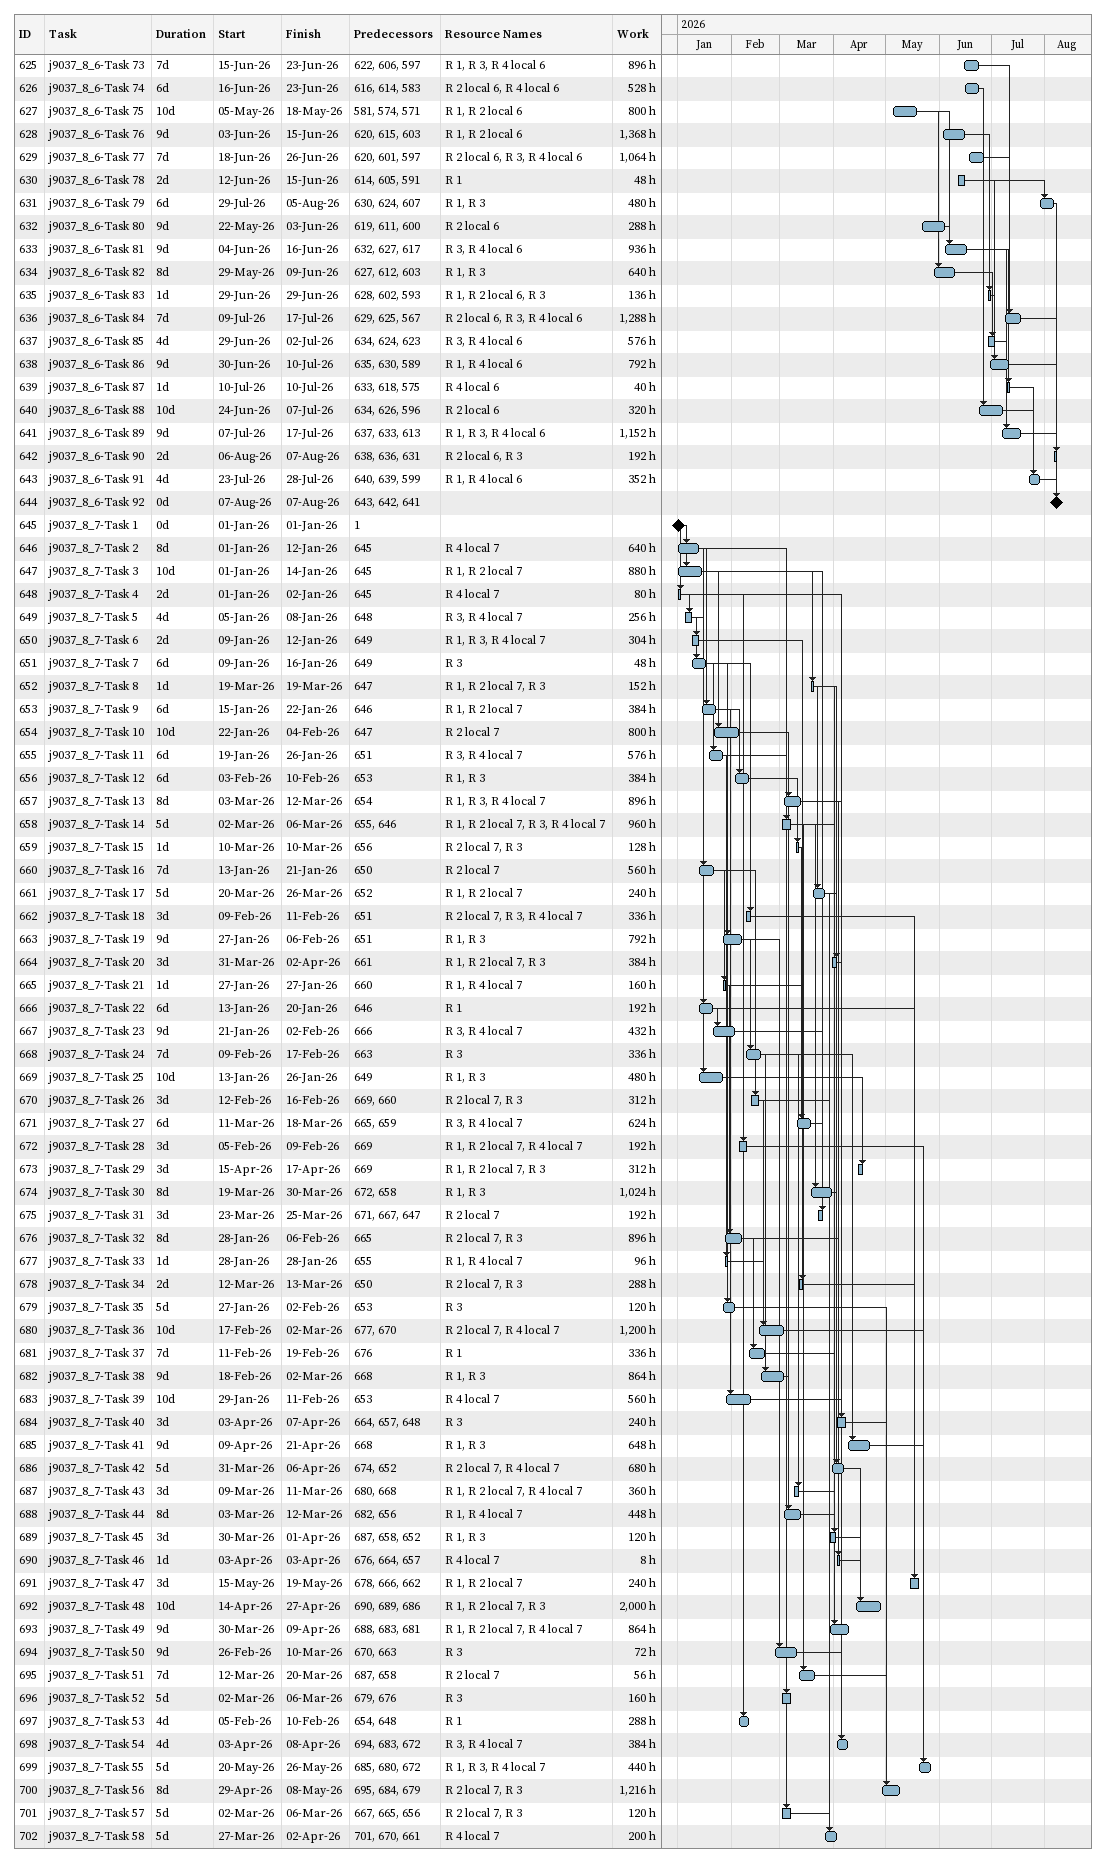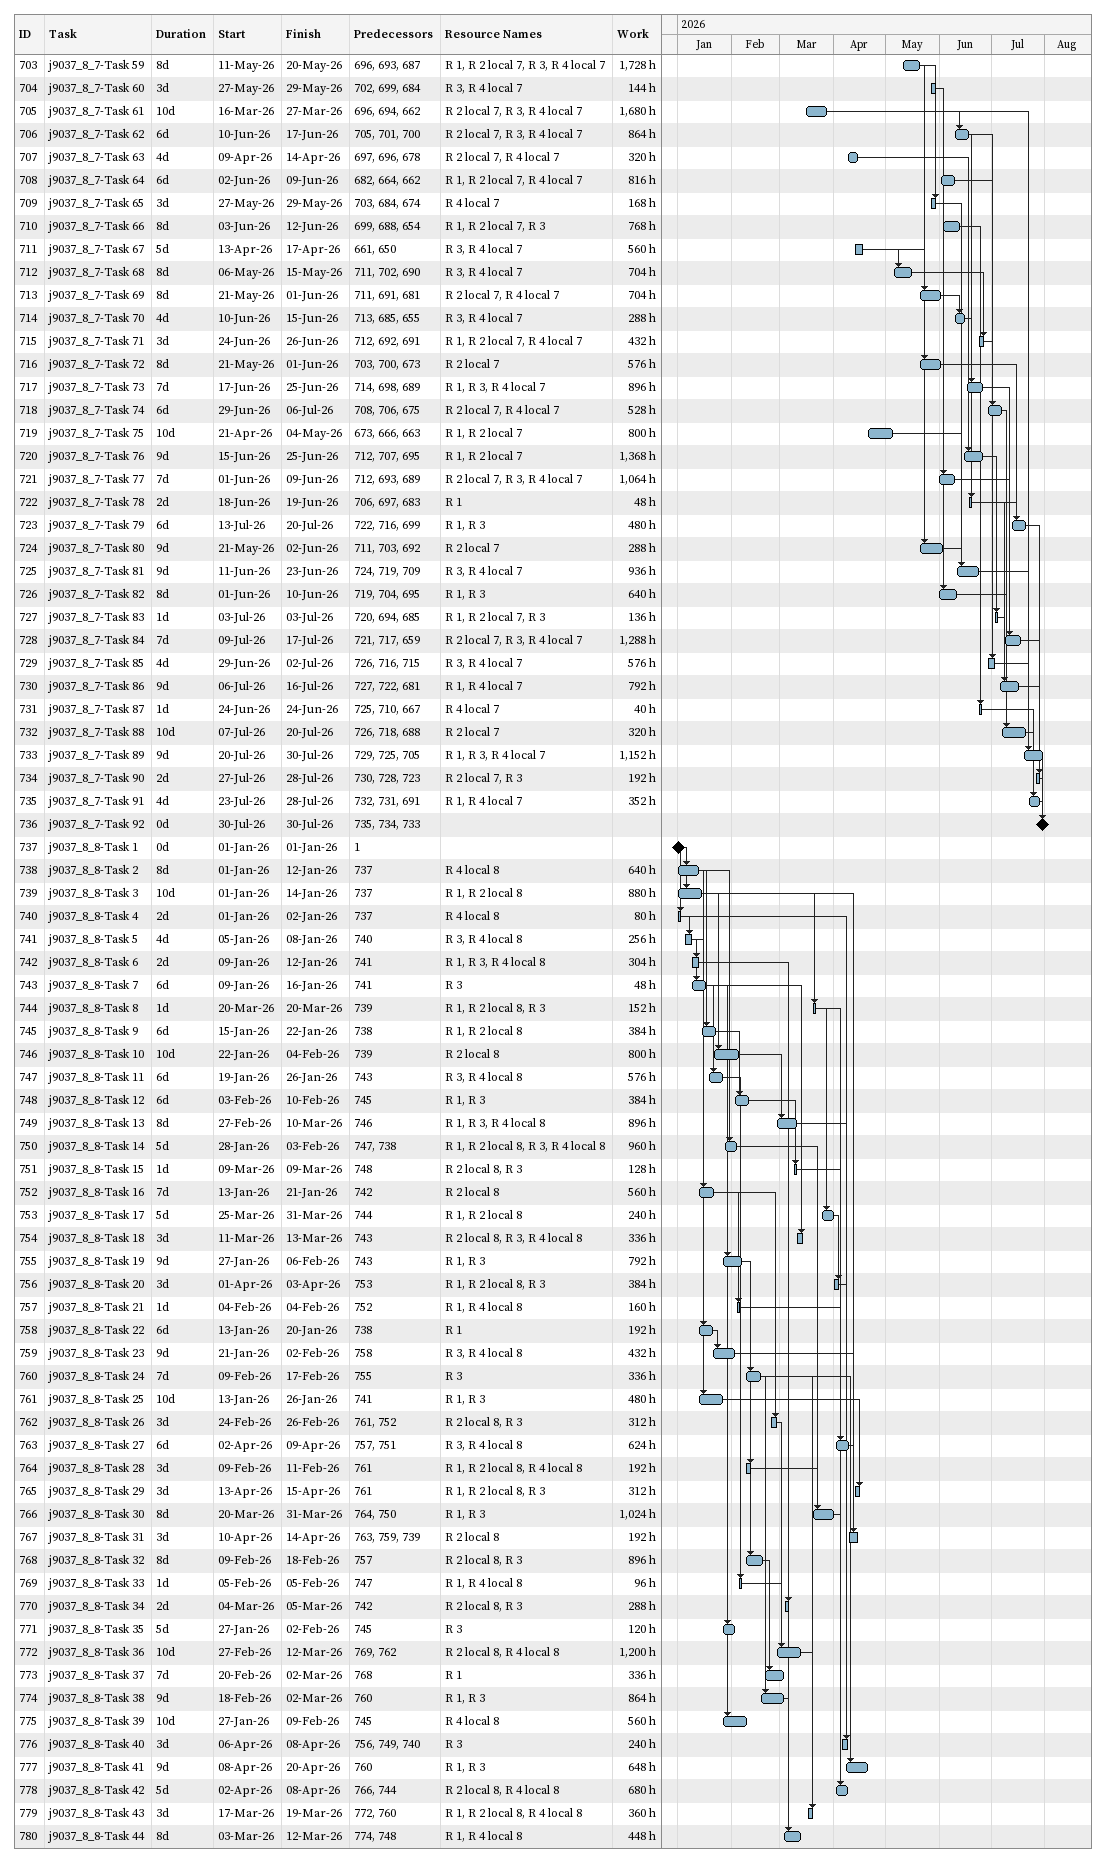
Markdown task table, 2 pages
| ID | Task | Duration | Start | Finish | Predecessors | Resources | Work (h) |
|---|---|---|---|---|---|---|---|
| 625 | j9037_8_6-Task 73 | 7d | 2026-06-15 | 2026-06-23 | 622, 606, 597 | R 1, R 3, R 4 local 6 | 896 |
| 626 | j9037_8_6-Task 74 | 6d | 2026-06-16 | 2026-06-23 | 616, 614, 583 | R 2 local 6, R 4 local 6 | 528 |
| 627 | j9037_8_6-Task 75 | 10d | 2026-05-05 | 2026-05-18 | 581, 574, 571 | R 1, R 2 local 6 | 800 |
| 628 | j9037_8_6-Task 76 | 9d | 2026-06-03 | 2026-06-15 | 620, 615, 603 | R 1, R 2 local 6 | 1368 |
| 629 | j9037_8_6-Task 77 | 7d | 2026-06-18 | 2026-06-26 | 620, 601, 597 | R 2 local 6, R 3, R 4 local 6 | 1064 |
| 630 | j9037_8_6-Task 78 | 2d | 2026-06-12 | 2026-06-15 | 614, 605, 591 | R 1 | 48 |
| 631 | j9037_8_6-Task 79 | 6d | 2026-07-29 | 2026-08-05 | 630, 624, 607 | R 1, R 3 | 480 |
| 632 | j9037_8_6-Task 80 | 9d | 2026-05-22 | 2026-06-03 | 619, 611, 600 | R 2 local 6 | 288 |
| 633 | j9037_8_6-Task 81 | 9d | 2026-06-04 | 2026-06-16 | 632, 627, 617 | R 3, R 4 local 6 | 936 |
| 634 | j9037_8_6-Task 82 | 8d | 2026-05-29 | 2026-06-09 | 627, 612, 603 | R 1, R 3 | 640 |
| 635 | j9037_8_6-Task 83 | 1d | 2026-06-29 | 2026-06-29 | 628, 602, 593 | R 1, R 2 local 6, R 3 | 136 |
| 636 | j9037_8_6-Task 84 | 7d | 2026-07-09 | 2026-07-17 | 629, 625, 567 | R 2 local 6, R 3, R 4 local 6 | 1288 |
| 637 | j9037_8_6-Task 85 | 4d | 2026-06-29 | 2026-07-02 | 634, 624, 623 | R 3, R 4 local 6 | 576 |
| 638 | j9037_8_6-Task 86 | 9d | 2026-06-30 | 2026-07-10 | 635, 630, 589 | R 1, R 4 local 6 | 792 |
| 639 | j9037_8_6-Task 87 | 1d | 2026-07-10 | 2026-07-10 | 633, 618, 575 | R 4 local 6 | 40 |
| 640 | j9037_8_6-Task 88 | 10d | 2026-06-24 | 2026-07-07 | 634, 626, 596 | R 2 local 6 | 320 |
| 641 | j9037_8_6-Task 89 | 9d | 2026-07-07 | 2026-07-17 | 637, 633, 613 | R 1, R 3, R 4 local 6 | 1152 |
| 642 | j9037_8_6-Task 90 | 2d | 2026-08-06 | 2026-08-07 | 638, 636, 631 | R 2 local 6, R 3 | 192 |
| 643 | j9037_8_6-Task 91 | 4d | 2026-07-23 | 2026-07-28 | 640, 639, 599 | R 1, R 4 local 6 | 352 |
| 644 | j9037_8_6-Task 92 | 0d | 2026-08-07 | 2026-08-07 | 643, 642, 641 |  |  |
| 645 | j9037_8_7-Task 1 | 0d | 2026-01-01 | 2026-01-01 | 1 |  |  |
| 646 | j9037_8_7-Task 2 | 8d | 2026-01-01 | 2026-01-12 | 645 | R 4 local 7 | 640 |
| 647 | j9037_8_7-Task 3 | 10d | 2026-01-01 | 2026-01-14 | 645 | R 1, R 2 local 7 | 880 |
| 648 | j9037_8_7-Task 4 | 2d | 2026-01-01 | 2026-01-02 | 645 | R 4 local 7 | 80 |
| 649 | j9037_8_7-Task 5 | 4d | 2026-01-05 | 2026-01-08 | 648 | R 3, R 4 local 7 | 256 |
| 650 | j9037_8_7-Task 6 | 2d | 2026-01-09 | 2026-01-12 | 649 | R 1, R 3, R 4 local 7 | 304 |
| 651 | j9037_8_7-Task 7 | 6d | 2026-01-09 | 2026-01-16 | 649 | R 3 | 48 |
| 652 | j9037_8_7-Task 8 | 1d | 2026-03-19 | 2026-03-19 | 647 | R 1, R 2 local 7, R 3 | 152 |
| 653 | j9037_8_7-Task 9 | 6d | 2026-01-15 | 2026-01-22 | 646 | R 1, R 2 local 7 | 384 |
| 654 | j9037_8_7-Task 10 | 10d | 2026-01-22 | 2026-02-04 | 647 | R 2 local 7 | 800 |
| 655 | j9037_8_7-Task 11 | 6d | 2026-01-19 | 2026-01-26 | 651 | R 3, R 4 local 7 | 576 |
| 656 | j9037_8_7-Task 12 | 6d | 2026-02-03 | 2026-02-10 | 653 | R 1, R 3 | 384 |
| 657 | j9037_8_7-Task 13 | 8d | 2026-03-03 | 2026-03-12 | 654 | R 1, R 3, R 4 local 7 | 896 |
| 658 | j9037_8_7-Task 14 | 5d | 2026-03-02 | 2026-03-06 | 655, 646 | R 1, R 2 local 7, R 3, R 4 local 7 | 960 |
| 659 | j9037_8_7-Task 15 | 1d | 2026-03-10 | 2026-03-10 | 656 | R 2 local 7, R 3 | 128 |
| 660 | j9037_8_7-Task 16 | 7d | 2026-01-13 | 2026-01-21 | 650 | R 2 local 7 | 560 |
| 661 | j9037_8_7-Task 17 | 5d | 2026-03-20 | 2026-03-26 | 652 | R 1, R 2 local 7 | 240 |
| 662 | j9037_8_7-Task 18 | 3d | 2026-02-09 | 2026-02-11 | 651 | R 2 local 7, R 3, R 4 local 7 | 336 |
| 663 | j9037_8_7-Task 19 | 9d | 2026-01-27 | 2026-02-06 | 651 | R 1, R 3 | 792 |
| 664 | j9037_8_7-Task 20 | 3d | 2026-03-31 | 2026-04-02 | 661 | R 1, R 2 local 7, R 3 | 384 |
| 665 | j9037_8_7-Task 21 | 1d | 2026-01-27 | 2026-01-27 | 660 | R 1, R 4 local 7 | 160 |
| 666 | j9037_8_7-Task 22 | 6d | 2026-01-13 | 2026-01-20 | 646 | R 1 | 192 |
| 667 | j9037_8_7-Task 23 | 9d | 2026-01-21 | 2026-02-02 | 666 | R 3, R 4 local 7 | 432 |
| 668 | j9037_8_7-Task 24 | 7d | 2026-02-09 | 2026-02-17 | 663 | R 3 | 336 |
| 669 | j9037_8_7-Task 25 | 10d | 2026-01-13 | 2026-01-26 | 649 | R 1, R 3 | 480 |
| 670 | j9037_8_7-Task 26 | 3d | 2026-02-12 | 2026-02-16 | 669, 660 | R 2 local 7, R 3 | 312 |
| 671 | j9037_8_7-Task 27 | 6d | 2026-03-11 | 2026-03-18 | 665, 659 | R 3, R 4 local 7 | 624 |
| 672 | j9037_8_7-Task 28 | 3d | 2026-02-05 | 2026-02-09 | 669 | R 1, R 2 local 7, R 4 local 7 | 192 |
| 673 | j9037_8_7-Task 29 | 3d | 2026-04-15 | 2026-04-17 | 669 | R 1, R 2 local 7, R 3 | 312 |
| 674 | j9037_8_7-Task 30 | 8d | 2026-03-19 | 2026-03-30 | 672, 658 | R 1, R 3 | 1024 |
| 675 | j9037_8_7-Task 31 | 3d | 2026-03-23 | 2026-03-25 | 671, 667, 647 | R 2 local 7 | 192 |
| 676 | j9037_8_7-Task 32 | 8d | 2026-01-28 | 2026-02-06 | 665 | R 2 local 7, R 3 | 896 |
| 677 | j9037_8_7-Task 33 | 1d | 2026-01-28 | 2026-01-28 | 655 | R 1, R 4 local 7 | 96 |
| 678 | j9037_8_7-Task 34 | 2d | 2026-03-12 | 2026-03-13 | 650 | R 2 local 7, R 3 | 288 |
| 679 | j9037_8_7-Task 35 | 5d | 2026-01-27 | 2026-02-02 | 653 | R 3 | 120 |
| 680 | j9037_8_7-Task 36 | 10d | 2026-02-17 | 2026-03-02 | 677, 670 | R 2 local 7, R 4 local 7 | 1200 |
| 681 | j9037_8_7-Task 37 | 7d | 2026-02-11 | 2026-02-19 | 676 | R 1 | 336 |
| 682 | j9037_8_7-Task 38 | 9d | 2026-02-18 | 2026-03-02 | 668 | R 1, R 3 | 864 |
| 683 | j9037_8_7-Task 39 | 10d | 2026-01-29 | 2026-02-11 | 653 | R 4 local 7 | 560 |
| 684 | j9037_8_7-Task 40 | 3d | 2026-04-03 | 2026-04-07 | 664, 657, 648 | R 3 | 240 |
| 685 | j9037_8_7-Task 41 | 9d | 2026-04-09 | 2026-04-21 | 668 | R 1, R 3 | 648 |
| 686 | j9037_8_7-Task 42 | 5d | 2026-03-31 | 2026-04-06 | 674, 652 | R 2 local 7, R 4 local 7 | 680 |
| 687 | j9037_8_7-Task 43 | 3d | 2026-03-09 | 2026-03-11 | 680, 668 | R 1, R 2 local 7, R 4 local 7 | 360 |
| 688 | j9037_8_7-Task 44 | 8d | 2026-03-03 | 2026-03-12 | 682, 656 | R 1, R 4 local 7 | 448 |
| 689 | j9037_8_7-Task 45 | 3d | 2026-03-30 | 2026-04-01 | 687, 658, 652 | R 1, R 3 | 120 |
| 690 | j9037_8_7-Task 46 | 1d | 2026-04-03 | 2026-04-03 | 676, 664, 657 | R 4 local 7 | 8 |
| 691 | j9037_8_7-Task 47 | 3d | 2026-05-15 | 2026-05-19 | 678, 666, 662 | R 1, R 2 local 7 | 240 |
| 692 | j9037_8_7-Task 48 | 10d | 2026-04-14 | 2026-04-27 | 690, 689, 686 | R 1, R 2 local 7, R 3 | 2000 |
| 693 | j9037_8_7-Task 49 | 9d | 2026-03-30 | 2026-04-09 | 688, 683, 681 | R 1, R 2 local 7, R 4 local 7 | 864 |
| 694 | j9037_8_7-Task 50 | 9d | 2026-02-26 | 2026-03-10 | 670, 663 | R 3 | 72 |
| 695 | j9037_8_7-Task 51 | 7d | 2026-03-12 | 2026-03-20 | 687, 658 | R 2 local 7 | 56 |
| 696 | j9037_8_7-Task 52 | 5d | 2026-03-02 | 2026-03-06 | 679, 676 | R 3 | 160 |
| 697 | j9037_8_7-Task 53 | 4d | 2026-02-05 | 2026-02-10 | 654, 648 | R 1 | 288 |
| 698 | j9037_8_7-Task 54 | 4d | 2026-04-03 | 2026-04-08 | 694, 683, 672 | R 3, R 4 local 7 | 384 |
| 699 | j9037_8_7-Task 55 | 5d | 2026-05-20 | 2026-05-26 | 685, 680, 672 | R 1, R 3, R 4 local 7 | 440 |
| 700 | j9037_8_7-Task 56 | 8d | 2026-04-29 | 2026-05-08 | 695, 684, 679 | R 2 local 7, R 3 | 1216 |
| 701 | j9037_8_7-Task 57 | 5d | 2026-03-02 | 2026-03-06 | 667, 665, 656 | R 2 local 7, R 3 | 120 |
| 702 | j9037_8_7-Task 58 | 5d | 2026-03-27 | 2026-04-02 | 701, 670, 661 | R 4 local 7 | 200 |
| 703 | j9037_8_7-Task 59 | 8d | 2026-05-11 | 2026-05-20 | 696, 693, 687 | R 1, R 2 local 7, R 3, R 4 local 7 | 1728 |
| 704 | j9037_8_7-Task 60 | 3d | 2026-05-27 | 2026-05-29 | 702, 699, 684 | R 3, R 4 local 7 | 144 |
| 705 | j9037_8_7-Task 61 | 10d | 2026-03-16 | 2026-03-27 | 696, 694, 662 | R 2 local 7, R 3, R 4 local 7 | 1680 |
| 706 | j9037_8_7-Task 62 | 6d | 2026-06-10 | 2026-06-17 | 705, 701, 700 | R 2 local 7, R 3, R 4 local 7 | 864 |
| 707 | j9037_8_7-Task 63 | 4d | 2026-04-09 | 2026-04-14 | 697, 696, 678 | R 2 local 7, R 4 local 7 | 320 |
| 708 | j9037_8_7-Task 64 | 6d | 2026-06-02 | 2026-06-09 | 682, 664, 662 | R 1, R 2 local 7, R 4 local 7 | 816 |
| 709 | j9037_8_7-Task 65 | 3d | 2026-05-27 | 2026-05-29 | 703, 684, 674 | R 4 local 7 | 168 |
| 710 | j9037_8_7-Task 66 | 8d | 2026-06-03 | 2026-06-12 | 699, 688, 654 | R 1, R 2 local 7, R 3 | 768 |
| 711 | j9037_8_7-Task 67 | 5d | 2026-04-13 | 2026-04-17 | 661, 650 | R 3, R 4 local 7 | 560 |
| 712 | j9037_8_7-Task 68 | 8d | 2026-05-06 | 2026-05-15 | 711, 702, 690 | R 3, R 4 local 7 | 704 |
| 713 | j9037_8_7-Task 69 | 8d | 2026-05-21 | 2026-06-01 | 711, 691, 681 | R 2 local 7, R 4 local 7 | 704 |
| 714 | j9037_8_7-Task 70 | 4d | 2026-06-10 | 2026-06-15 | 713, 685, 655 | R 3, R 4 local 7 | 288 |
| 715 | j9037_8_7-Task 71 | 3d | 2026-06-24 | 2026-06-26 | 712, 692, 691 | R 1, R 2 local 7, R 4 local 7 | 432 |
| 716 | j9037_8_7-Task 72 | 8d | 2026-05-21 | 2026-06-01 | 703, 700, 673 | R 2 local 7 | 576 |
| 717 | j9037_8_7-Task 73 | 7d | 2026-06-17 | 2026-06-25 | 714, 698, 689 | R 1, R 3, R 4 local 7 | 896 |
| 718 | j9037_8_7-Task 74 | 6d | 2026-06-29 | 2026-07-06 | 708, 706, 675 | R 2 local 7, R 4 local 7 | 528 |
| 719 | j9037_8_7-Task 75 | 10d | 2026-04-21 | 2026-05-04 | 673, 666, 663 | R 1, R 2 local 7 | 800 |
| 720 | j9037_8_7-Task 76 | 9d | 2026-06-15 | 2026-06-25 | 712, 707, 695 | R 1, R 2 local 7 | 1368 |
| 721 | j9037_8_7-Task 77 | 7d | 2026-06-01 | 2026-06-09 | 712, 693, 689 | R 2 local 7, R 3, R 4 local 7 | 1064 |
| 722 | j9037_8_7-Task 78 | 2d | 2026-06-18 | 2026-06-19 | 706, 697, 683 | R 1 | 48 |
| 723 | j9037_8_7-Task 79 | 6d | 2026-07-13 | 2026-07-20 | 722, 716, 699 | R 1, R 3 | 480 |
| 724 | j9037_8_7-Task 80 | 9d | 2026-05-21 | 2026-06-02 | 711, 703, 692 | R 2 local 7 | 288 |
| 725 | j9037_8_7-Task 81 | 9d | 2026-06-11 | 2026-06-23 | 724, 719, 709 | R 3, R 4 local 7 | 936 |
| 726 | j9037_8_7-Task 82 | 8d | 2026-06-01 | 2026-06-10 | 719, 704, 695 | R 1, R 3 | 640 |
| 727 | j9037_8_7-Task 83 | 1d | 2026-07-03 | 2026-07-03 | 720, 694, 685 | R 1, R 2 local 7, R 3 | 136 |
| 728 | j9037_8_7-Task 84 | 7d | 2026-07-09 | 2026-07-17 | 721, 717, 659 | R 2 local 7, R 3, R 4 local 7 | 1288 |
| 729 | j9037_8_7-Task 85 | 4d | 2026-06-29 | 2026-07-02 | 726, 716, 715 | R 3, R 4 local 7 | 576 |
| 730 | j9037_8_7-Task 86 | 9d | 2026-07-06 | 2026-07-16 | 727, 722, 681 | R 1, R 4 local 7 | 792 |
| 731 | j9037_8_7-Task 87 | 1d | 2026-06-24 | 2026-06-24 | 725, 710, 667 | R 4 local 7 | 40 |
| 732 | j9037_8_7-Task 88 | 10d | 2026-07-07 | 2026-07-20 | 726, 718, 688 | R 2 local 7 | 320 |
| 733 | j9037_8_7-Task 89 | 9d | 2026-07-20 | 2026-07-30 | 729, 725, 705 | R 1, R 3, R 4 local 7 | 1152 |
| 734 | j9037_8_7-Task 90 | 2d | 2026-07-27 | 2026-07-28 | 730, 728, 723 | R 2 local 7, R 3 | 192 |
| 735 | j9037_8_7-Task 91 | 4d | 2026-07-23 | 2026-07-28 | 732, 731, 691 | R 1, R 4 local 7 | 352 |
| 736 | j9037_8_7-Task 92 | 0d | 2026-07-30 | 2026-07-30 | 735, 734, 733 |  |  |
| 737 | j9037_8_8-Task 1 | 0d | 2026-01-01 | 2026-01-01 | 1 |  |  |
| 738 | j9037_8_8-Task 2 | 8d | 2026-01-01 | 2026-01-12 | 737 | R 4 local 8 | 640 |
| 739 | j9037_8_8-Task 3 | 10d | 2026-01-01 | 2026-01-14 | 737 | R 1, R 2 local 8 | 880 |
| 740 | j9037_8_8-Task 4 | 2d | 2026-01-01 | 2026-01-02 | 737 | R 4 local 8 | 80 |
| 741 | j9037_8_8-Task 5 | 4d | 2026-01-05 | 2026-01-08 | 740 | R 3, R 4 local 8 | 256 |
| 742 | j9037_8_8-Task 6 | 2d | 2026-01-09 | 2026-01-12 | 741 | R 1, R 3, R 4 local 8 | 304 |
| 743 | j9037_8_8-Task 7 | 6d | 2026-01-09 | 2026-01-16 | 741 | R 3 | 48 |
| 744 | j9037_8_8-Task 8 | 1d | 2026-03-20 | 2026-03-20 | 739 | R 1, R 2 local 8, R 3 | 152 |
| 745 | j9037_8_8-Task 9 | 6d | 2026-01-15 | 2026-01-22 | 738 | R 1, R 2 local 8 | 384 |
| 746 | j9037_8_8-Task 10 | 10d | 2026-01-22 | 2026-02-04 | 739 | R 2 local 8 | 800 |
| 747 | j9037_8_8-Task 11 | 6d | 2026-01-19 | 2026-01-26 | 743 | R 3, R 4 local 8 | 576 |
| 748 | j9037_8_8-Task 12 | 6d | 2026-02-03 | 2026-02-10 | 745 | R 1, R 3 | 384 |
| 749 | j9037_8_8-Task 13 | 8d | 2026-02-27 | 2026-03-10 | 746 | R 1, R 3, R 4 local 8 | 896 |
| 750 | j9037_8_8-Task 14 | 5d | 2026-01-28 | 2026-02-03 | 747, 738 | R 1, R 2 local 8, R 3, R 4 local 8 | 960 |
| 751 | j9037_8_8-Task 15 | 1d | 2026-03-09 | 2026-03-09 | 748 | R 2 local 8, R 3 | 128 |
| 752 | j9037_8_8-Task 16 | 7d | 2026-01-13 | 2026-01-21 | 742 | R 2 local 8 | 560 |
| 753 | j9037_8_8-Task 17 | 5d | 2026-03-25 | 2026-03-31 | 744 | R 1, R 2 local 8 | 240 |
| 754 | j9037_8_8-Task 18 | 3d | 2026-03-11 | 2026-03-13 | 743 | R 2 local 8, R 3, R 4 local 8 | 336 |
| 755 | j9037_8_8-Task 19 | 9d | 2026-01-27 | 2026-02-06 | 743 | R 1, R 3 | 792 |
| 756 | j9037_8_8-Task 20 | 3d | 2026-04-01 | 2026-04-03 | 753 | R 1, R 2 local 8, R 3 | 384 |
| 757 | j9037_8_8-Task 21 | 1d | 2026-02-04 | 2026-02-04 | 752 | R 1, R 4 local 8 | 160 |
| 758 | j9037_8_8-Task 22 | 6d | 2026-01-13 | 2026-01-20 | 738 | R 1 | 192 |
| 759 | j9037_8_8-Task 23 | 9d | 2026-01-21 | 2026-02-02 | 758 | R 3, R 4 local 8 | 432 |
| 760 | j9037_8_8-Task 24 | 7d | 2026-02-09 | 2026-02-17 | 755 | R 3 | 336 |
| 761 | j9037_8_8-Task 25 | 10d | 2026-01-13 | 2026-01-26 | 741 | R 1, R 3 | 480 |
| 762 | j9037_8_8-Task 26 | 3d | 2026-02-24 | 2026-02-26 | 761, 752 | R 2 local 8, R 3 | 312 |
| 763 | j9037_8_8-Task 27 | 6d | 2026-04-02 | 2026-04-09 | 757, 751 | R 3, R 4 local 8 | 624 |
| 764 | j9037_8_8-Task 28 | 3d | 2026-02-09 | 2026-02-11 | 761 | R 1, R 2 local 8, R 4 local 8 | 192 |
| 765 | j9037_8_8-Task 29 | 3d | 2026-04-13 | 2026-04-15 | 761 | R 1, R 2 local 8, R 3 | 312 |
| 766 | j9037_8_8-Task 30 | 8d | 2026-03-20 | 2026-03-31 | 764, 750 | R 1, R 3 | 1024 |
| 767 | j9037_8_8-Task 31 | 3d | 2026-04-10 | 2026-04-14 | 763, 759, 739 | R 2 local 8 | 192 |
| 768 | j9037_8_8-Task 32 | 8d | 2026-02-09 | 2026-02-18 | 757 | R 2 local 8, R 3 | 896 |
| 769 | j9037_8_8-Task 33 | 1d | 2026-02-05 | 2026-02-05 | 747 | R 1, R 4 local 8 | 96 |
| 770 | j9037_8_8-Task 34 | 2d | 2026-03-04 | 2026-03-05 | 742 | R 2 local 8, R 3 | 288 |
| 771 | j9037_8_8-Task 35 | 5d | 2026-01-27 | 2026-02-02 | 745 | R 3 | 120 |
| 772 | j9037_8_8-Task 36 | 10d | 2026-02-27 | 2026-03-12 | 769, 762 | R 2 local 8, R 4 local 8 | 1200 |
| 773 | j9037_8_8-Task 37 | 7d | 2026-02-20 | 2026-03-02 | 768 | R 1 | 336 |
| 774 | j9037_8_8-Task 38 | 9d | 2026-02-18 | 2026-03-02 | 760 | R 1, R 3 | 864 |
| 775 | j9037_8_8-Task 39 | 10d | 2026-01-27 | 2026-02-09 | 745 | R 4 local 8 | 560 |
| 776 | j9037_8_8-Task 40 | 3d | 2026-04-06 | 2026-04-08 | 756, 749, 740 | R 3 | 240 |
| 777 | j9037_8_8-Task 41 | 9d | 2026-04-08 | 2026-04-20 | 760 | R 1, R 3 | 648 |
| 778 | j9037_8_8-Task 42 | 5d | 2026-04-02 | 2026-04-08 | 766, 744 | R 2 local 8, R 4 local 8 | 680 |
| 779 | j9037_8_8-Task 43 | 3d | 2026-03-17 | 2026-03-19 | 772, 760 | R 1, R 2 local 8, R 4 local 8 | 360 |
| 780 | j9037_8_8-Task 44 | 8d | 2026-03-03 | 2026-03-12 | 774, 748 | R 1, R 4 local 8 | 448 |
